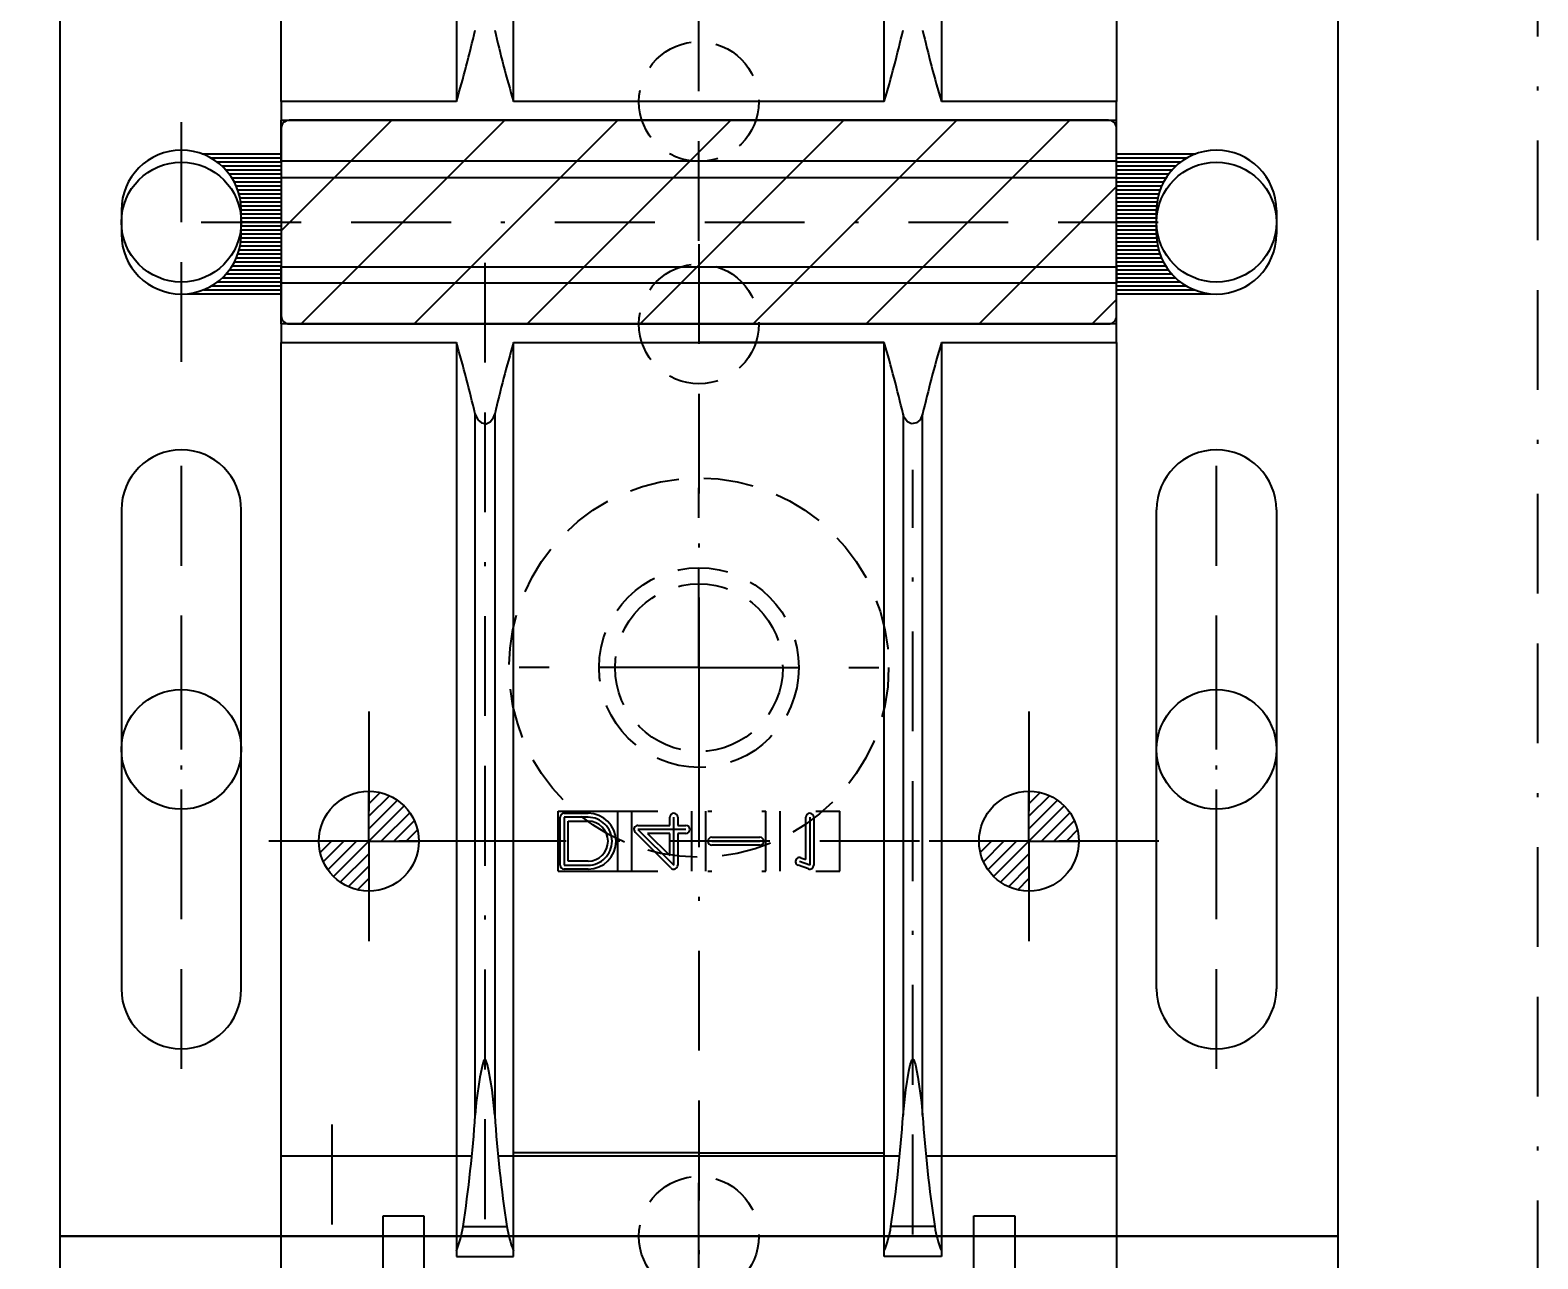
# Model space of a CAD drawing. Extents: x -430 to 437, y -440 to 538.
# Drawn here: x 178.59 to 216.33, y -274.76 to -243.99 of the extents above; entities that cross this region are included whole.
import ezdxf

# ---------------------------------------------------------------- set-up
doc = ezdxf.new("R2010")
doc.units = 0
for name, pattern in [('BORDER', [8.75, 2.5, -1.25, 2.5, -1.25, 0, -1.25]), ('DIVIDE', [6.25, 2.5, -1.25, 0, -1.25, 0, -1.25]), ('HIDDEN', [1.875, 1.25, -0.625])]:
    doc.linetypes.add(name, pattern=pattern)
for name, color, linetype in [('1', 7, 'CONTINUOUS'), ('100', 7, 'CONTINUOUS'), ('2', 7, 'CONTINUOUS'), ('200', 7, 'CONTINUOUS')]:
    doc.layers.add(name, color=color, linetype=linetype)
doc.styles.add('EXCESS_STANDARD', font='txt', dxfattribs={"height": 0.2, "bigfont": 'BIGFONT'})
doc.dimstyles.new('ISO-25', dxfattribs={"dimtxt": 4, "dimasz": 2.4, "dimexe": 0.18, "dimexo": 0.3, "dimgap": 0.2, "dimtad": 1, "dimtih": 1, "dimtoh": 1, "dimzin": 12, "dimcen": 0.09, "dimazin": 3, "dimtfac": 0.5, "dimtofl": 0, "dimtmove": 0, "dimatfit": 3})

# ---------------------------------------------------------------- blocks, each defined once
blk = doc.blocks.new('*D46')
at = {"layer": '1', "color": 50, "linetype": 'CONTINUOUS'}
for p, q in [((45.472395, -193.001839), (46.072395, -190.601839)), ((64.031827, -190.601839), (45.572395, -190.601839)), ((46.072395, -190.601839), (46.672395, -193.001839)), ((46.072395, -190.601839), (46.072395, -355.601839)), ((46.072395, -355.601839), (45.472395, -353.201839)), ((46.672395, -353.201839), (46.072395, -355.601839)), ((181.031827, -355.601839), (45.572395, -355.601839))]:
    blk.add_line(p, q, dxfattribs=at)
at = {"layer": '1', "color": 7, "linetype": 'CONTINUOUS', "style": 'EXCESS_STANDARD', "width": 0.8}
blk.add_text('165', height=4, rotation=90, dxfattribs=at).set_placement((45.872395, -277.901839))

msp = doc.modelspace()

# ---------------------------------------------------------------- linework, layer by layer
at = {"layer": '1', "color": 141, "linetype": 'BORDER'}
for p, q in [((216.3318, -394.6018), (216.3318, 13.3982)), ((216.3318, -394.6018), (216.3318, 13.3982)), ((195.3318, -249.2698), (195.3318, -206.6118)), ((182.3768, -248.7998), (182.3768, -245.2998)), ((182.3768, -252.2998), (182.3768, -248.7998)), ((182.8768, -248.7998), (207.7868, -248.7998)), ((195.3318, -249.3498), (195.3318, -283.656)), ((182.3768, -270.005), (182.3768, -254.005)), ((208.2868, -270.005), (208.2868, -254.005)), ((182.3768, -262.005), (182.3768, -258.505)), ((208.2868, -262.005), (208.2868, -258.505)), ((187.0698, -261.0538), (187.0698, -264.3038)), ((203.5938, -261.0538), (203.5938, -264.3038)), ((182.3768, -265.505), (182.3768, -262.005)), ((208.2868, -265.505), (208.2868, -262.005)), ((187.0698, -264.3038), (183.8198, -264.3038)), ((190.3198, -264.3038), (187.0698, -264.3038)), ((187.0698, -264.3038), (187.0698, -267.5538)), ((200.8568, -264.3038), (189.8068, -264.3038)), ((203.5938, -264.3038), (200.3438, -264.3038)), ((206.8438, -264.3038), (203.5938, -264.3038)), ((203.5938, -264.3038), (203.5938, -267.5538)), ((186.1518, -282.7513), (186.1518, -270.9402)), ((195.3318, -278.3569), (195.3318, -272.8569)), ((195.3318, -279.8988), (195.3318, -273.8988))]:
    msp.add_line(p, q, dxfattribs=at)
at = {"layer": '1', "color": 71, "linetype": 'CONTINUOUS'}
for p, q in [((179.3318, -220.8318), (179.3318, -274.1978)), ((211.3318, -274.1978), (211.3318, -220.8318)), ((179.3318, -274.1978), (211.3318, -274.1978))]:
    msp.add_line(p, q, dxfattribs=at)
at = {"layer": '1', "color": 7, "linetype": 'CONTINUOUS'}
for p, q in [((184.8768, -245.7822), (184.8768, -220.8518)), ((205.7868, -220.8518), (205.7868, -245.7822)), ((189.2628, -245.7822), (184.8768, -245.7822)), ((184.8768, -245.7822), (184.8768, -246.2498)), ((199.9728, -245.7822), (190.6908, -245.7822)), ((205.7868, -245.7822), (201.4008, -245.7822)), ((205.7868, -246.2498), (205.7868, -245.7822)), ((184.8768, -246.2498), (205.7868, -246.2498)), ((184.8768, -247.2698), (184.8768, -246.2498)), ((205.7868, -247.2698), (205.7868, -246.2498)), ((184.8768, -247.2698), (184.8768, -247.6778)), ((205.7868, -247.2698), (184.8768, -247.2698)), ((205.7868, -247.6778), (205.7868, -247.2698)), ((184.8768, -247.6778), (205.7868, -247.6778)), ((184.8768, -249.9218), (205.7868, -249.9218)), ((184.8768, -250.3298), (184.8768, -249.9218)), ((205.7868, -249.9218), (205.7868, -250.3298)), ((205.7868, -250.3298), (184.8768, -250.3298)), ((184.8768, -251.3498), (184.8768, -250.3298)), ((205.7868, -251.3498), (205.7868, -250.3298)), ((205.7868, -251.3498), (184.8768, -251.3498)), ((184.8768, -251.3498), (184.8768, -251.8175)), ((205.7868, -251.8175), (205.7868, -251.3498)), ((184.8768, -251.8175), (189.2628, -251.8175)), ((184.8768, -272.1926), (184.8768, -251.8175)), ((190.6908, -251.8175), (199.9728, -251.8175)), ((201.4008, -251.8175), (205.7868, -251.8175)), ((205.7868, -251.8175), (205.7868, -272.1926)), ((184.8768, -281.1848), (184.8768, -272.1926)), ((189.6487, -272.1926), (184.8768, -272.1926)), ((200.3587, -272.1926), (190.305, -272.1926)), ((205.7868, -272.1926), (201.015, -272.1926)), ((205.7868, -272.1926), (205.7868, -281.1848)), ((187.4268, -279.8078), (187.4268, -273.6878)), ((187.4268, -273.6878), (188.4468, -273.6878)), ((188.4468, -273.6878), (188.4468, -279.8078)), ((202.2168, -279.8078), (202.2168, -273.6878)), ((202.2168, -273.6878), (203.2368, -273.6878)), ((203.2368, -273.6878), (203.2368, -279.8078))]:
    msp.add_line(p, q, dxfattribs=at)
at = {"layer": '1', "color": 11, "linetype": 'CONTINUOUS'}
for p, q in [((184.8768, -249.018), (187.645, -246.2498)), ((185.3734, -251.3498), (190.4734, -246.2498)), ((188.2019, -251.3498), (193.3019, -246.2498)), ((191.0303, -251.3498), (196.1303, -246.2498)), ((193.8587, -251.3498), (198.9587, -246.2498)), ((196.6872, -251.3498), (201.7872, -246.2498)), ((199.5156, -251.3498), (204.6156, -246.2498)), ((202.344, -251.3498), (205.7868, -247.907)), ((205.1724, -251.3498), (205.7868, -250.7354))]:
    msp.add_line(p, q, dxfattribs=at)
at = {"layer": '1', "color": 91, "linetype": 'CONTINUOUS'}
for p, q in [((205.5868, -246.2498), (185.0768, -246.2498)), ((184.8768, -246.4498), (184.8768, -251.1498)), ((205.7868, -251.1498), (205.7868, -246.4498)), ((185.0768, -251.3498), (205.5868, -251.3498))]:
    msp.add_line(p, q, dxfattribs=at)
at = {"layer": '1', "color": 254, "linetype": 'CONTINUOUS'}
for p, q in [((180.8768, -248.4998), (180.8768, -249.0998)), ((183.8768, -249.0998), (183.8768, -248.4998)), ((206.7868, -249.0998), (206.7868, -248.4998)), ((209.7868, -248.4998), (209.7868, -249.0998)), ((180.8768, -256.005), (180.8768, -268.005)), ((183.8768, -268.005), (183.8768, -256.005)), ((206.7868, -268.005), (206.7868, -256.005)), ((209.7868, -256.005), (209.7868, -268.005))]:
    msp.add_line(p, q, dxfattribs=at)
at = {"layer": '1', "color": 121, "linetype": 'CONTINUOUS'}
for p, q in [((187.0698, -264.3038), (187.0698, -263.0538)), ((187.3504, -263.0857), (187.0698, -263.3663)), ((187.5841, -263.1645), (187.0698, -263.6788)), ((187.7835, -263.2776), (187.0698, -263.9913)), ((187.9537, -263.42), (187.0698, -264.3038)), ((203.5938, -264.3038), (203.5938, -263.0538)), ((203.8744, -263.0857), (203.5938, -263.3663)), ((204.1081, -263.1645), (203.5938, -263.6788)), ((204.3075, -263.2776), (203.5938, -263.9913)), ((204.4777, -263.42), (203.5938, -264.3038)), ((188.096, -263.5901), (187.3823, -264.3038)), ((188.2091, -263.7895), (187.6948, -264.3038)), ((204.62, -263.5901), (203.9063, -264.3038)), ((204.7331, -263.7895), (204.2188, -264.3038)), ((188.2879, -264.0232), (188.0073, -264.3038)), ((204.8119, -264.0232), (204.5313, -264.3038)), ((187.0698, -264.3038), (185.8198, -264.3038)), ((185.8517, -264.5844), (186.1323, -264.3038)), ((185.9305, -264.8181), (186.4448, -264.3038)), ((186.0436, -265.0176), (186.7573, -264.3038)), ((186.1859, -265.1877), (187.0698, -264.3038)), ((187.0698, -264.3038), (188.3198, -264.3038)), ((187.0698, -264.3038), (187.0698, -265.5538)), ((203.5938, -264.3038), (202.3438, -264.3038)), ((202.3757, -264.5844), (202.6563, -264.3038)), ((202.4545, -264.8181), (202.9688, -264.3038)), ((202.5676, -265.0176), (203.2813, -264.3038)), ((202.7099, -265.1877), (203.5938, -264.3038)), ((203.5938, -264.3038), (204.8438, -264.3038)), ((203.5938, -264.3038), (203.5938, -265.5538)), ((186.3561, -265.3301), (187.0698, -264.6163)), ((186.5555, -265.4431), (187.0698, -264.9288)), ((202.8801, -265.3301), (203.5938, -264.6163)), ((203.0795, -265.4431), (203.5938, -264.9288)), ((186.7892, -265.5219), (187.0698, -265.2413)), ((203.3132, -265.5219), (203.5938, -265.2413)), ((211.3318, -274.1978), (179.3318, -274.1978)), ((179.3318, -274.1978), (179.3318, -281.1848)), ((211.3318, -281.1848), (211.3318, -274.1978))]:
    msp.add_line(p, q, dxfattribs=at)
at = {"layer": '1', "color": 7, "linetype": 'HIDDEN'}
for centre in [(195.3318, -245.7822), (195.3318, -251.3498), (195.3318, -274.1978)]:
    msp.add_circle(centre, 1.5, dxfattribs=at)
at = {"layer": '1', "color": 254, "linetype": 'CONTINUOUS'}
for centre in [(182.3768, -248.7998), (208.2868, -248.7998), (182.3768, -262.005), (208.2868, -262.005)]:
    msp.add_circle(centre, 1.5, dxfattribs=at)
at = {"layer": '1', "color": 121, "linetype": 'HIDDEN'}
msp.add_circle((195.3318, -259.956), 4.75, dxfattribs=at)
at = {"layer": '1', "color": 121, "linetype": 'CONTINUOUS'}
for centre in [(187.0698, -264.3038), (203.5938, -264.3038)]:
    msp.add_circle(centre, 1.25, dxfattribs=at)
at = {"layer": '1', "color": 91, "linetype": 'CONTINUOUS'}
for centre, start, end in [((185.0768, -246.4498), 90, 180), ((205.5868, -246.4498), 0, 90), ((185.0768, -251.1498), 180, 270), ((205.5868, -251.1498), 270, 0)]:
    msp.add_arc(centre, 0.2, start, end, dxfattribs=at)
at = {"layer": '1', "color": 254, "linetype": 'CONTINUOUS'}
for centre, start, end in [((182.3768, -248.4998), 0, 180), ((208.2868, -248.4998), 0, 180), ((182.3768, -249.0998), 180, 0), ((208.2868, -249.0998), 180, 0), ((182.3768, -256.005), 0, 180), ((208.2868, -256.005), 0, 180), ((182.3768, -268.005), 180, 0), ((208.2868, -268.005), 180, 0)]:
    msp.add_arc(centre, 1.5, start, end, dxfattribs=at)
at = {"layer": '100', "color": 213, "linetype": 'CONTINUOUS'}
for p, q in [((182.8926, -247.0913), (184.8768, -247.0913)), ((183.1101, -247.1913), (184.8768, -247.1913)), ((205.7868, -247.0913), (207.7711, -247.0913)), ((205.7868, -247.1913), (207.5535, -247.1913)), ((183.2653, -247.2913), (184.8768, -247.2913)), ((183.3873, -247.3913), (184.8768, -247.3913)), ((183.4872, -247.4913), (184.8768, -247.4913)), ((205.7868, -247.2913), (207.3983, -247.2913)), ((205.7868, -247.3913), (207.2763, -247.3913)), ((205.7868, -247.4913), (207.1765, -247.4913)), ((183.5704, -247.5913), (184.8768, -247.5913)), ((183.6403, -247.6913), (184.8768, -247.6913)), ((183.6989, -247.7913), (184.8768, -247.7913)), ((183.7478, -247.8913), (184.8768, -247.8913)), ((205.7868, -247.5913), (207.0933, -247.5913)), ((205.7868, -247.6913), (207.0234, -247.6913)), ((205.7868, -247.7913), (206.9647, -247.7913)), ((205.7868, -247.8913), (206.9158, -247.8913)), ((183.788, -247.9913), (184.8768, -247.9913)), ((183.8201, -248.0913), (184.8768, -248.0913)), ((183.8448, -248.1913), (184.8768, -248.1913)), ((183.8623, -248.2913), (184.8768, -248.2913)), ((205.7868, -247.9913), (206.8757, -247.9913)), ((205.7868, -248.0913), (206.8435, -248.0913)), ((205.7868, -248.1913), (206.8189, -248.1913)), ((205.7868, -248.2913), (206.8014, -248.2913)), ((183.8729, -248.3913), (184.8768, -248.3913)), ((183.8768, -248.4913), (184.8768, -248.4913)), ((183.8768, -248.5913), (184.8768, -248.5913)), ((183.8768, -248.6913), (184.8768, -248.6913)), ((205.7868, -248.3913), (206.7908, -248.3913)), ((205.7868, -248.4913), (206.7869, -248.4913)), ((205.7868, -248.5913), (206.7868, -248.5913)), ((205.7868, -248.6913), (206.7868, -248.6913)), ((183.8768, -248.7913), (184.8768, -248.7913)), ((183.8768, -248.8913), (184.8768, -248.8913)), ((183.8768, -248.9913), (184.8768, -248.9913)), ((205.7868, -248.7913), (206.7868, -248.7913)), ((205.7868, -248.8913), (206.7868, -248.8913)), ((205.7868, -248.9913), (206.7868, -248.9913)), ((183.8482, -249.3913), (184.8768, -249.3913)), ((183.8646, -249.2913), (184.8768, -249.2913)), ((183.874, -249.1913), (184.8768, -249.1913)), ((183.8768, -249.0913), (184.8768, -249.0913)), ((205.7868, -249.0913), (206.7868, -249.0913)), ((205.7868, -249.1913), (206.7896, -249.1913)), ((205.7868, -249.2913), (206.7991, -249.2913)), ((205.7868, -249.3913), (206.8154, -249.3913)), ((183.7079, -249.7913), (184.8768, -249.7913)), ((183.7553, -249.6913), (184.8768, -249.6913)), ((183.794, -249.5913), (184.8768, -249.5913)), ((183.8248, -249.4913), (184.8768, -249.4913)), ((205.7868, -249.4913), (206.8388, -249.4913)), ((205.7868, -249.5913), (206.8696, -249.5913)), ((205.7868, -249.6913), (206.9084, -249.6913)), ((205.7868, -249.7913), (206.9557, -249.7913)), ((183.4058, -250.1913), (184.8768, -250.1913)), ((183.5024, -250.0913), (184.8768, -250.0913)), ((183.5832, -249.9913), (184.8768, -249.9913)), ((183.651, -249.8913), (184.8768, -249.8913)), ((205.7868, -249.8913), (207.0126, -249.8913)), ((205.7868, -249.9913), (207.0805, -249.9913)), ((205.7868, -250.0913), (207.1612, -250.0913)), ((205.7868, -250.1913), (207.2579, -250.1913)), ((182.937, -250.4913), (184.8768, -250.4913)), ((183.1398, -250.3913), (184.8768, -250.3913)), ((183.2881, -250.2913), (184.8768, -250.2913)), ((205.7868, -250.2913), (207.3756, -250.2913)), ((205.7868, -250.3913), (207.5239, -250.3913)), ((205.7868, -250.4913), (207.7266, -250.4913)), ((182.5367, -250.5913), (184.8768, -250.5913)), ((205.7868, -250.5913), (208.127, -250.5913))]:
    msp.add_line(p, q, dxfattribs=at)
at = {"layer": '2', "color": 7, "linetype": 'CONTINUOUS'}
for p, q in [((189.2628, -239.1066), (189.2628, -245.7822)), ((190.6908, -245.7822), (190.6908, -239.1066)), ((199.9728, -245.7822), (199.9728, -239.1066)), ((201.4008, -239.1066), (201.4008, -245.7822)), ((189.2628, -251.8175), (189.2628, -272.1926)), ((190.6908, -272.1113), (190.6908, -251.8175)), ((199.9728, -251.8175), (195.3318, -251.8175)), ((199.9728, -272.1113), (199.9728, -251.8175)), ((201.4008, -251.8175), (201.4008, -272.1926)), ((189.7328, -271.1625), (189.7328, -253.6086)), ((189.7328, -253.6086), (189.7963, -253.7494)), ((190.1904, -253.6949), (190.2209, -253.6086)), ((190.2209, -253.6086), (190.2209, -271.1625)), ((200.4732, -253.6949), (200.4428, -253.6086)), ((200.4428, -253.6086), (200.4428, -271.1625)), ((200.9309, -253.6086), (200.8673, -253.7494)), ((200.9309, -271.1625), (200.9309, -253.6086)), ((189.7963, -253.7494), (189.8884, -253.8292)), ((189.8884, -253.8292), (190.0083, -253.8481)), ((190.0083, -253.8481), (190.1111, -253.7988)), ((190.1111, -253.7988), (190.1904, -253.6949)), ((200.5525, -253.7988), (200.4732, -253.6949)), ((200.6554, -253.8481), (200.5525, -253.7988)), ((200.7752, -253.8292), (200.6554, -253.8481)), ((200.8673, -253.7494), (200.7752, -253.8292)), ((189.2628, -262.1933), (189.2628, -272.1113)), ((189.7328, -271.1625), (189.7328, -262.1933)), ((190.2209, -262.1933), (190.2209, -271.1625)), ((190.6908, -272.1113), (190.6908, -262.1933)), ((199.9728, -272.1113), (199.9728, -262.1933)), ((200.4428, -262.1933), (200.4428, -271.1625)), ((200.9309, -271.1625), (200.9309, -262.1933)), ((201.4008, -262.1933), (201.4008, -272.1113)), ((189.952, -269.7866), (189.9139, -269.9064)), ((189.9619, -269.7709), (189.952, -269.7866)), ((189.967, -269.766), (189.9619, -269.7709)), ((189.9721, -269.7634), (189.967, -269.766)), ((189.9773, -269.7633), (189.9721, -269.7634)), ((189.9825, -269.7657), (189.9773, -269.7633)), ((189.9878, -269.7705), (189.9825, -269.7657)), ((189.9982, -269.7859), (189.9878, -269.7705)), ((190.0393, -269.9049), (189.9982, -269.7859)), ((200.6243, -269.9049), (200.6655, -269.7859)), ((200.6655, -269.7859), (200.6759, -269.7705)), ((200.6759, -269.7705), (200.6811, -269.7657)), ((200.6811, -269.7657), (200.6864, -269.7633)), ((200.6864, -269.7633), (200.6916, -269.7634)), ((200.6916, -269.7634), (200.6967, -269.766)), ((200.6967, -269.766), (200.7018, -269.7709)), ((200.7018, -269.7709), (200.7117, -269.7866)), ((200.7117, -269.7866), (200.7497, -269.9064)), ((189.9139, -269.9064), (189.8508, -270.2168)), ((190.0735, -270.0601), (190.0393, -269.9049)), ((190.153, -270.5298), (190.0735, -270.0601)), ((200.5106, -270.5298), (200.5901, -270.0601)), ((200.5901, -270.0601), (200.6243, -269.9049)), ((200.7497, -269.9064), (200.8129, -270.2168)), ((189.8508, -270.2168), (189.7605, -270.8455)), ((190.2209, -271.1625), (190.153, -270.5298)), ((200.4428, -271.1625), (200.5106, -270.5298)), ((200.8129, -270.2168), (200.9031, -270.8455)), ((189.7605, -270.8455), (189.7328, -271.1625)), ((200.9031, -270.8455), (200.9309, -271.1625)), ((189.2628, -272.1113), (189.2628, -274.5609)), ((195.3318, -272.1113), (190.6908, -272.1113)), ((190.6908, -274.5609), (190.6908, -272.1113)), ((195.3318, -272.1113), (199.9728, -272.1113)), ((199.9728, -274.5609), (199.9728, -272.1113)), ((201.4008, -272.1113), (201.4008, -274.5609)), ((189.4284, -273.956), (190.5253, -273.956)), ((201.2353, -273.956), (200.1384, -273.956)), ((189.2628, -274.5609), (189.2628, -274.7078)), ((189.2628, -274.7078), (190.6908, -274.7078)), ((190.6908, -274.7078), (190.6908, -274.5609)), ((199.9728, -274.7078), (199.9728, -274.5609)), ((201.4008, -274.7078), (199.9728, -274.7078)), ((201.4008, -274.5609), (201.4008, -274.7078))]:
    msp.add_line(p, q, dxfattribs=at)
at = {"layer": '2', "color": 141, "linetype": 'BORDER'}
for p, q in [((189.9768, -249.8175), (189.9768, -274.152)), ((200.6868, -274.152), (200.6868, -255.0054)), ((195.3318, -259.956), (195.3318, -255.456)), ((195.3318, -259.956), (190.8318, -259.956)), ((195.3318, -259.956), (199.8318, -259.956)), ((195.3318, -259.956), (195.3318, -264.456))]:
    msp.add_line(p, q, dxfattribs=at)
at = {"layer": '2', "color": 231, "linetype": 'HIDDEN'}
msp.add_circle((195.3318, -259.956), 2.5, dxfattribs=at)
at = {"layer": '2', "color": 141, "linetype": 'HIDDEN'}
msp.add_circle((195.3318, -259.956), 2.1, dxfattribs=at)
at = {"layer": '2', "color": 7, "linetype": 'CONTINUOUS'}
for centre, radius, start, end in [((156.6145, -236.2508), 34.0109, 343.72524, 346.84522), ((223.3391, -236.2508), 34.0109, 193.15478, 196.27476), ((167.3245, -236.2508), 34.0109, 343.72524, 346.84522), ((234.0491, -236.2508), 34.0109, 193.15478, 196.27476), ((156.6145, -261.3489), 34.0109, 13.15478, 16.27476), ((223.3391, -261.3489), 34.0109, 163.72524, 166.84522), ((167.3245, -261.3489), 34.0109, 13.15478, 16.27476), ((234.0491, -261.3489), 34.0109, 163.72524, 166.84522), ((156.9298, -268.9936), 32.8749, 351.31831, 356.21721), ((223.0238, -268.9936), 32.8749, 183.78279, 188.68168), ((167.6398, -268.9936), 32.8749, 351.31831, 356.21721), ((233.7338, -268.9936), 32.8749, 183.78279, 188.68168), ((186.602, -273.5097), 2.8615, 338.44445, 351.02834), ((193.3517, -273.5097), 2.8615, 188.97166, 201.55555), ((197.312, -273.5097), 2.8615, 338.44445, 351.02834), ((204.0617, -273.5097), 2.8615, 188.97166, 201.55555)]:
    msp.add_arc(centre, radius, start, end, dxfattribs=at)
at = {"layer": '200', "color": 7, "linetype": 'DIVIDE'}
for p, q in [((191.8068, -263.5538), (198.8568, -263.5538)), ((191.8068, -265.0538), (191.8068, -263.5538)), ((193.3068, -265.0538), (193.3068, -263.5538)), ((193.6568, -265.0538), (193.6568, -263.5538)), ((195.1568, -265.0538), (195.1568, -263.5538)), ((195.5068, -265.0538), (195.5068, -263.5538)), ((197.0068, -265.0538), (197.0068, -263.5538)), ((197.3568, -263.5538), (197.3568, -265.0538)), ((198.8568, -265.0538), (198.8568, -263.5538)), ((191.8068, -265.0538), (198.8568, -265.0538))]:
    msp.add_line(p, q, dxfattribs=at)
at = {"layer": '200', "color": 7, "linetype": 'CONTINUOUS'}
for p, q in [((191.8568, -264.9038), (191.8568, -263.7038)), ((191.9568, -263.6038), (192.5568, -263.6038)), ((194.6028, -263.9078), (194.6028, -263.7038)), ((194.8028, -263.7038), (194.8028, -263.9078)), ((198.0068, -264.761), (198.0068, -263.7038)), ((198.2068, -263.7038), (198.2068, -264.9038)), ((192.0568, -264.8038), (192.0568, -263.8038)), ((192.0568, -263.8038), (192.5568, -263.8038)), ((194.6321, -264.9746), (193.7361, -264.0786)), ((193.8068, -263.9078), (194.6028, -263.9078)), ((194.6028, -264.1078), (194.0482, -264.1078)), ((194.0482, -264.1078), (194.6028, -264.6624)), ((194.6028, -264.6624), (194.6028, -264.1078)), ((194.8028, -263.9078), (195.0068, -263.9078)), ((195.0068, -264.1078), (194.8028, -264.1078)), ((194.8028, -264.1078), (194.8028, -264.9038)), ((195.6568, -264.2038), (196.8568, -264.2038)), ((196.8568, -264.4038), (195.6568, -264.4038)), ((192.5568, -264.8038), (192.0568, -264.8038)), ((198.0726, -264.9978), (197.8166, -264.9046)), ((197.885, -264.7167), (198.0068, -264.761)), ((192.5568, -265.0038), (191.9568, -265.0038))]:
    msp.add_line(p, q, dxfattribs=at)
at = {"layer": '200', "color": 91, "linetype": 'BORDER'}
for p, q in [((192.5568, -263.7039), (191.9568, -263.7039)), ((191.9568, -263.7039), (191.9568, -264.9038)), ((194.7028, -264.9038), (194.7028, -263.7038)), ((198.1068, -263.7038), (198.1068, -264.9038)), ((195.0068, -264.0078), (193.8069, -264.0078)), ((193.8069, -264.0078), (194.7028, -264.9038)), ((195.6568, -264.3038), (196.8568, -264.3038)), ((191.9568, -264.9038), (192.5568, -264.9038)), ((198.1068, -264.9038), (197.8508, -264.8106))]:
    msp.add_line(p, q, dxfattribs=at)
at = {"layer": '200', "color": 7, "linetype": 'CONTINUOUS'}
for centre, radius, start, end in [((191.9568, -263.7038), 0.1, 90, 180), ((192.5568, -264.3038), 0.7, 270, 90), ((194.7028, -263.7038), 0.1, 0, 180), ((198.1068, -263.7038), 0.1, 0, 180), ((192.5568, -264.3038), 0.5, 270, 90), ((193.8068, -264.0078), 0.1, 90, 225), ((195.0068, -264.0078), 0.1, 270, 90), ((195.6568, -264.3038), 0.1, 90, 270), ((196.8568, -264.3038), 0.1, 270, 90), ((191.9568, -264.9038), 0.1, 180, 270), ((194.7028, -264.9038), 0.1, 225, 0), ((197.8508, -264.8107), 0.1, 70, 250), ((198.1068, -264.9038), 0.1, 250, 0)]:
    msp.add_arc(centre, radius, start, end, dxfattribs=at)
at = {"layer": '200', "color": 91, "linetype": 'BORDER'}
msp.add_arc((192.5568, -264.3039), 0.6, 270, 90, dxfattribs=at)

# ---------------------------------------------------------------- dimensions: what is measured, and where the dimension line sits
at = {"layer": '1'}
dim = msp.add_linear_dim(base=(46.0724, -355.6018), p1=(64.3318, -190.6018), p2=(181.3318, -355.6018), angle=270, dimstyle='ISO-25', override={"dimtxt": 2, "dimasz": 2.4, "dimdec": 3, "dimzin": 0, "dimtol": 0, "dimlim": 0, "dimtdec": 3, "dimtzin": 8}, dxfattribs=at)
dim.commit()
dim.dimension.update_dxf_attribs({"geometry": '*D46', "text_midpoint": (43.8724, -273.1018), "dimtype": 128, "text_rotation": 90})

doc.saveas('drawing.dxf')
